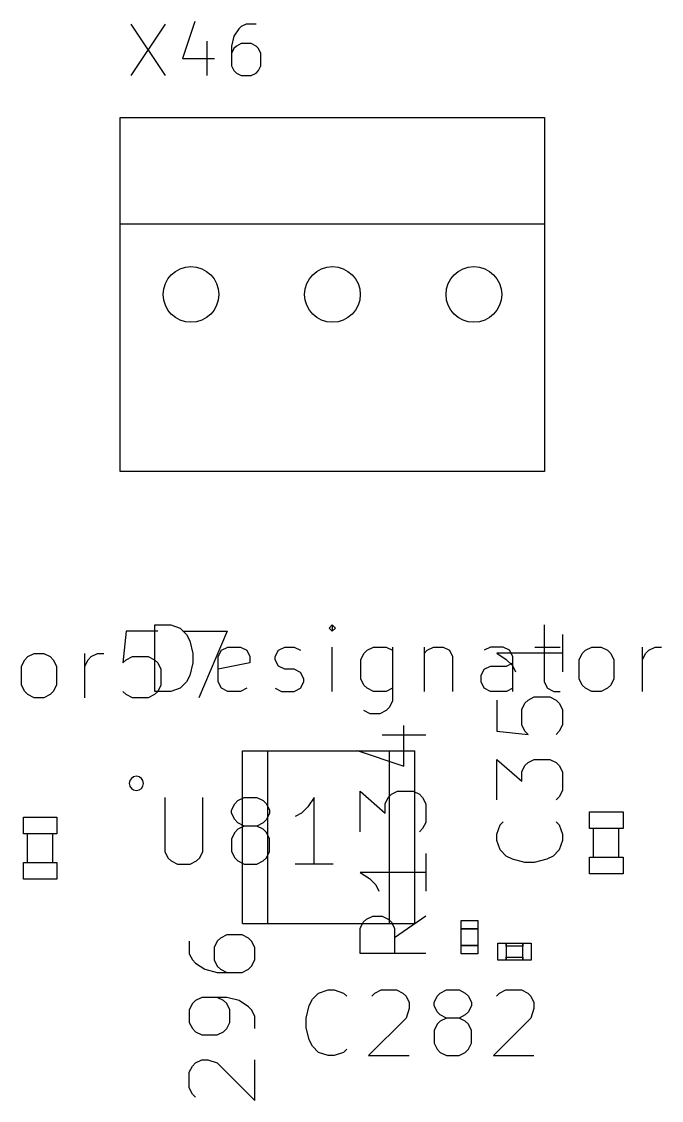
# Model space of a CAD drawing. Header units: millimetres. Extents: x -1 to 260, y -56 to 300.
# Drawn here: x 149.33 to 160.82, y 40.49 to 59.85 of the extents above; entities that cross this region are included whole.
import ezdxf

# ---------------------------------------------------------------- set-up
doc = ezdxf.new("R2010")
doc.units = ezdxf.units.MM
for name, color, linetype, true_color in [('Edge.Cuts', 254, 'CONTINUOUS', 0xd0d2cd), ('F.Fab', 9, 'CONTINUOUS', 0xafafaf), ('F.Silkscreen', 41, 'CONTINUOUS', 0xf2eda1)]:
    doc.layers.add(name, color=color, linetype=linetype, true_color=true_color)

msp = doc.modelspace()

# ---------------------------------------------------------------- linework, layer by layer
at = {"layer": 'Edge.Cuts'}
for centre in [(152.371006, 54.952618), (154.911006, 54.952618), (157.451006, 54.952618)]:
    msp.add_circle(centre, 0.5, dxfattribs=at)
at = {"layer": 'F.Fab', "linetype": 'CONTINUOUS'}
for p, q in [((153.294696, 46.7641), (156.393496, 46.7641)), ((153.294696, 43.6653), (153.294696, 46.7641)), ((156.393496, 43.6653), (156.393496, 46.7641)), ((151.899945, 45.928454), (151.899945, 44.958344)), ((152.584729, 44.958344), (152.584729, 45.928454)), ((153.212448, 45.871389), (153.326578, 45.928454)), ((153.326578, 45.928454), (153.55484, 45.928454)), ((153.55484, 45.928454), (153.66897, 45.871389)), ((154.582016, 45.928454), (154.467885, 45.757258)), ((154.582016, 44.730082), (154.582016, 45.928454)), ((153.098317, 45.700193), (153.155382, 45.814324)), ((153.098317, 45.643128), (153.098317, 45.700193)), ((153.155382, 45.814324), (153.212448, 45.871389)), ((153.66897, 45.871389), (153.726036, 45.814324)), ((153.726036, 45.814324), (153.783101, 45.700193)), ((153.783101, 45.700193), (153.783101, 45.643128)), ((154.467885, 45.757258), (154.353755, 45.643128)), ((149.362803, 45.274362), (149.362803, 45.574362)), ((149.362803, 45.574362), (149.962703, 45.574362)), ((149.962703, 45.574362), (149.962703, 45.274362)), ((153.155382, 45.528997), (153.098317, 45.643128)), ((153.212448, 45.471932), (153.155382, 45.528997)), ((153.726036, 45.528997), (153.66897, 45.471932)), ((153.783101, 45.643128), (153.726036, 45.528997)), ((154.353755, 45.643128), (154.239624, 45.586062)), ((159.529609, 45.370665), (159.529609, 45.670665)), ((159.529609, 45.670665), (160.129509, 45.670665)), ((160.129509, 45.670665), (160.129509, 45.370665)), ((153.155382, 45.300736), (153.098317, 45.186605)), ((153.212448, 45.357801), (153.155382, 45.300736)), ((153.326578, 45.414866), (153.212448, 45.471932)), ((153.326578, 45.414866), (153.212448, 45.357801)), ((153.55484, 45.414866), (153.326578, 45.414866)), ((153.66897, 45.471932), (153.55484, 45.414866)), ((153.66897, 45.357801), (153.55484, 45.414866)), ((153.726036, 45.300736), (153.66897, 45.357801)), ((153.783101, 45.186605), (153.726036, 45.300736)), ((160.129509, 45.370665), (159.529609, 45.370665)), ((159.600709, 44.866865), (159.600709, 45.356865)), ((160.048709, 45.356865), (160.048709, 44.866865)), ((149.962703, 45.274362), (149.362803, 45.274362)), ((149.433903, 44.770562), (149.433903, 45.260562)), ((149.881903, 45.260562), (149.881903, 44.770562)), ((153.098317, 45.186605), (153.098317, 44.958344)), ((153.783101, 44.958344), (153.783101, 45.186605)), ((151.899945, 44.958344), (151.957011, 44.844213)), ((152.527664, 44.844213), (152.584729, 44.958344)), ((153.098317, 44.958344), (153.155382, 44.844213)), ((153.726036, 44.844213), (153.783101, 44.958344)), ((149.362803, 44.461562), (149.362803, 44.761562)), ((149.362803, 44.761562), (149.962703, 44.761562)), ((149.962703, 44.761562), (149.962703, 44.461562)), ((151.957011, 44.844213), (152.014076, 44.787148)), ((152.014076, 44.787148), (152.128207, 44.730082)), ((152.128207, 44.730082), (152.356468, 44.730082)), ((152.356468, 44.730082), (152.470599, 44.787148)), ((152.470599, 44.787148), (152.527664, 44.844213)), ((153.155382, 44.844213), (153.212448, 44.787148)), ((153.212448, 44.787148), (153.326578, 44.730082)), ((153.326578, 44.730082), (153.55484, 44.730082)), ((153.55484, 44.730082), (153.66897, 44.787148)), ((153.66897, 44.787148), (153.726036, 44.844213)), ((154.924408, 44.730082), (154.239624, 44.730082)), ((159.529609, 44.557865), (159.529609, 44.857865)), ((159.529609, 44.857865), (160.129509, 44.857865)), ((160.129509, 44.857865), (160.129509, 44.557865)), ((160.129509, 44.557865), (159.529609, 44.557865)), ((149.962703, 44.461562), (149.362803, 44.461562)), ((153.294696, 43.6653), (156.393496, 43.6653)), ((157.22, 43.57), (157.22, 43.72)), ((157.22, 43.72), (157.52, 43.72)), ((157.52, 43.57), (157.22, 43.57)), ((157.52, 43.72), (157.52, 43.57)), ((157.22, 43.12), (157.22, 43.27)), ((157.22, 43.27), (157.52, 43.27)), ((157.52, 43.27), (157.52, 43.12)), ((157.88, 43.01), (157.88, 43.31)), ((157.88, 43.31), (158.03, 43.31)), ((158.03, 43.31), (158.03, 43.01)), ((158.03, 43.26), (158.03, 43.31)), ((158.03, 43.31), (158.33, 43.31)), ((158.33, 43.26), (158.03, 43.26)), ((158.33, 43.31), (158.33, 43.26)), ((158.33, 43.01), (158.33, 43.31)), ((158.33, 43.31), (158.48, 43.31)), ((158.48, 43.31), (158.48, 43.01)), ((157.52, 43.12), (157.22, 43.12)), ((158.03, 43.01), (157.88, 43.01)), ((158.03, 43.01), (158.03, 43.06)), ((158.03, 43.06), (158.33, 43.06)), ((158.33, 43.01), (158.03, 43.01)), ((158.33, 43.06), (158.33, 43.01)), ((158.48, 43.01), (158.33, 43.01))]:
    msp.add_line(p, q, dxfattribs=at)
at = {"layer": 'F.Fab'}
for centre in [(152.371006, 54.952618), (154.911006, 54.952618), (157.451006, 54.952618)]:
    msp.add_circle(centre, 0.5, dxfattribs=at)
at = {"layer": 'F.Silkscreen', "linetype": 'CONTINUOUS'}
for p, q in [((152.437936, 59.849108), (152.217802, 59.188708)), ((151.293243, 59.805081), (151.909616, 58.880521)), ((151.909616, 59.805081), (151.293243, 58.880521)), ((153.230415, 59.717028), (153.142362, 59.584948)), ((153.274442, 59.761054), (153.230415, 59.717028)), ((153.362495, 59.805081), (153.274442, 59.761054)), ((153.538602, 59.805081), (153.362495, 59.805081)), ((152.658069, 59.496894), (152.658069, 58.880521)), ((153.142362, 59.584948), (153.098335, 59.408841)), ((153.274442, 59.452868), (153.186389, 59.408841)), ((153.450549, 59.452868), (153.274442, 59.452868)), ((153.538602, 59.408841), (153.450549, 59.452868)), ((153.098335, 59.408841), (153.098335, 59.056628)), ((153.142362, 59.364814), (153.098335, 59.276761)), ((153.186389, 59.408841), (153.142362, 59.364814)), ((153.582629, 59.364814), (153.538602, 59.408841)), ((153.626655, 59.276761), (153.582629, 59.364814)), ((153.626655, 59.056628), (153.626655, 59.276761)), ((152.217802, 59.188708), (152.790149, 59.188708)), ((153.098335, 59.056628), (153.142362, 58.968574)), ((153.582629, 58.968574), (153.626655, 59.056628)), ((153.142362, 58.968574), (153.186389, 58.924548)), ((153.186389, 58.924548), (153.274442, 58.880521)), ((153.274442, 58.880521), (153.450549, 58.880521)), ((153.450549, 58.880521), (153.538602, 58.924548)), ((153.538602, 58.924548), (153.582629, 58.968574)), ((151.101006, 58.127618), (158.721006, 58.127618)), ((151.101006, 56.222618), (151.101006, 58.127618)), ((158.721006, 58.127618), (158.721006, 56.222618)), ((151.101006, 56.222618), (158.721006, 56.222618)), ((151.101006, 51.777618), (151.101006, 56.222618)), ((158.721006, 56.222618), (158.721006, 51.777618)), ((158.721006, 51.777618), (151.101006, 51.777618)), ((151.724065, 47.828561), (151.724065, 49.022361)), ((151.724065, 49.022361), (152.008303, 49.022361)), ((152.008303, 49.022361), (152.178846, 48.965513)), ((154.907532, 49.022361), (154.850684, 48.965513)), ((154.964379, 48.965513), (154.907532, 49.022361)), ((154.907532, 49.022361), (154.907532, 48.908666)), ((158.716323, 49.022361), (158.716323, 47.999104)), ((151.204025, 48.910082), (151.147177, 48.341606)), ((151.772501, 48.910082), (151.204025, 48.910082)), ((152.178846, 48.965513), (152.292541, 48.851818)), ((152.227281, 48.910082), (153.023148, 48.910082)), ((152.292541, 48.851818), (152.349388, 48.738123)), ((153.023148, 48.910082), (152.511519, 47.716282)), ((154.850684, 48.965513), (154.907532, 48.908666)), ((154.907532, 48.908666), (154.964379, 48.965513)), ((159.040864, 48.852295), (159.040864, 48.179993)), ((152.349388, 48.738123), (152.406236, 48.510732)), ((152.917865, 48.56758), (153.03156, 48.624428)), ((153.03156, 48.624428), (153.25895, 48.624428)), ((153.25895, 48.624428), (153.372646, 48.56758)), ((153.941122, 48.56758), (154.054817, 48.624428)), ((154.054817, 48.624428), (154.22536, 48.624428)), ((154.22536, 48.624428), (154.339055, 48.56758)), ((154.907532, 47.828561), (154.907532, 48.624428)), ((155.532855, 48.56758), (155.64655, 48.624428)), ((155.64655, 48.624428), (155.873941, 48.624428)), ((155.873941, 48.624428), (155.987636, 48.56758)), ((155.987636, 48.624428), (155.987636, 47.658018)), ((156.556113, 48.624428), (156.556113, 47.828561)), ((156.61296, 48.56758), (156.726655, 48.624428)), ((156.726655, 48.624428), (156.897198, 48.624428)), ((156.897198, 48.624428), (157.010894, 48.56758)), ((157.749913, 48.624428), (157.636218, 48.56758)), ((157.977303, 48.624428), (157.749913, 48.624428)), ((158.090999, 48.56758), (157.977303, 48.624428)), ((158.54578, 48.624428), (159.000561, 48.624428)), ((159.455341, 48.56758), (159.569036, 48.624428)), ((159.569036, 48.624428), (159.739579, 48.624428)), ((159.739579, 48.624428), (159.853275, 48.56758)), ((160.478599, 47.828561), (160.478599, 48.624428)), ((160.592294, 48.56758), (160.705989, 48.624428)), ((160.705989, 48.624428), (160.819684, 48.624428)), ((149.328053, 48.284758), (149.384901, 48.398453)), ((149.384901, 48.398453), (149.441748, 48.455301)), ((149.441748, 48.455301), (149.555443, 48.512149)), ((149.555443, 48.512149), (149.725986, 48.512149)), ((149.725986, 48.512149), (149.839682, 48.455301)), ((149.839682, 48.455301), (149.896529, 48.398453)), ((149.896529, 48.398453), (149.953377, 48.284758)), ((150.465006, 47.716282), (150.465006, 48.512149)), ((150.465006, 48.284758), (150.521853, 48.398453)), ((150.521853, 48.398453), (150.578701, 48.455301)), ((150.578701, 48.455301), (150.692396, 48.512149)), ((150.692396, 48.512149), (150.806091, 48.512149)), ((151.147177, 48.341606), (151.204025, 48.398453)), ((151.204025, 48.398453), (151.31772, 48.455301)), ((151.31772, 48.455301), (151.601958, 48.455301)), ((151.601958, 48.455301), (151.715653, 48.398453)), ((151.715653, 48.398453), (151.772501, 48.341606)), ((152.406236, 48.510732), (152.406236, 48.340189)), ((152.861017, 48.453885), (152.917865, 48.56758)), ((152.861017, 47.999104), (152.861017, 48.453885)), ((153.372646, 48.56758), (153.429493, 48.453885)), ((153.429493, 48.453885), (153.429493, 48.340189)), ((153.884274, 48.453885), (153.941122, 48.56758)), ((153.884274, 48.397037), (153.884274, 48.453885)), ((153.941122, 48.283342), (153.884274, 48.397037)), ((155.41916, 48.397037), (155.476008, 48.510732)), ((155.41916, 48.055951), (155.41916, 48.397037)), ((155.476008, 48.510732), (155.532855, 48.56758)), ((156.556113, 48.510732), (156.61296, 48.56758)), ((157.010894, 48.56758), (157.067741, 48.453885)), ((157.067741, 48.453885), (157.067741, 47.828561)), ((159.040864, 48.516144), (157.864336, 48.516144)), ((157.864336, 48.516144), (158.032411, 48.404094)), ((158.032411, 48.404094), (158.144461, 48.292043)), ((158.147846, 48.453885), (158.090999, 48.56758)), ((158.147846, 47.828561), (158.147846, 48.453885)), ((159.341646, 48.397037), (159.398494, 48.510732)), ((159.341646, 48.055951), (159.341646, 48.397037)), ((159.398494, 48.510732), (159.455341, 48.56758)), ((159.853275, 48.56758), (159.910122, 48.510732)), ((159.910122, 48.510732), (159.96697, 48.397037)), ((159.96697, 48.397037), (159.96697, 48.055951)), ((160.478599, 48.397037), (160.535446, 48.510732)), ((160.535446, 48.510732), (160.592294, 48.56758)), ((149.328053, 47.943672), (149.328053, 48.284758)), ((149.953377, 48.284758), (149.953377, 47.943672)), ((151.772501, 48.341606), (151.829348, 48.22791)), ((151.829348, 48.22791), (151.829348, 47.943672)), ((152.406236, 48.340189), (152.349388, 48.112799)), ((153.429493, 48.340189), (152.861017, 48.226494)), ((154.054817, 48.226494), (153.941122, 48.283342)), ((154.22536, 48.226494), (154.054817, 48.226494)), ((154.339055, 48.169647), (154.22536, 48.226494)), ((157.57937, 48.112799), (157.636218, 48.226494)), ((157.636218, 48.226494), (157.749913, 48.283342)), ((157.749913, 48.283342), (158.034151, 48.283342)), ((158.034151, 48.283342), (158.147846, 48.340189)), ((158.144461, 48.292043), (158.200487, 48.179993)), ((152.349388, 48.112799), (152.292541, 47.999104)), ((154.395903, 48.055951), (154.339055, 48.169647)), ((154.395903, 47.999104), (154.395903, 48.055951)), ((155.476008, 47.942256), (155.41916, 48.055951)), ((157.57937, 47.999104), (157.57937, 48.112799)), ((159.398494, 47.942256), (159.341646, 48.055951)), ((159.96697, 48.055951), (159.910122, 47.942256)), ((149.384901, 47.829977), (149.328053, 47.943672)), ((149.441748, 47.77313), (149.384901, 47.829977)), ((149.896529, 47.829977), (149.839682, 47.77313)), ((149.953377, 47.943672), (149.896529, 47.829977)), ((151.204025, 47.77313), (151.147177, 47.829977)), ((151.772501, 47.829977), (151.715653, 47.77313)), ((152.008303, 47.828561), (151.724065, 47.828561)), ((151.829348, 47.943672), (151.772501, 47.829977)), ((152.178846, 47.885409), (152.008303, 47.828561)), ((152.292541, 47.999104), (152.178846, 47.885409)), ((152.917865, 47.885409), (152.861017, 47.999104)), ((153.03156, 47.828561), (152.917865, 47.885409)), ((153.25895, 47.828561), (153.03156, 47.828561)), ((153.372646, 47.885409), (153.25895, 47.828561)), ((153.884274, 47.885409), (153.997969, 47.828561)), ((153.997969, 47.828561), (154.22536, 47.828561)), ((154.22536, 47.828561), (154.339055, 47.885409)), ((154.339055, 47.885409), (154.395903, 47.999104)), ((155.532855, 47.885409), (155.476008, 47.942256)), ((155.64655, 47.828561), (155.532855, 47.885409)), ((155.873941, 47.828561), (155.64655, 47.828561)), ((155.987636, 47.885409), (155.873941, 47.828561)), ((157.636218, 47.885409), (157.57937, 47.999104)), ((157.749913, 47.828561), (157.636218, 47.885409)), ((158.034151, 47.828561), (157.749913, 47.828561)), ((158.147846, 47.885409), (158.034151, 47.828561)), ((158.716323, 47.999104), (158.77317, 47.885409)), ((158.77317, 47.885409), (158.886865, 47.828561)), ((158.886865, 47.828561), (159.000561, 47.828561)), ((159.455341, 47.885409), (159.398494, 47.942256)), ((159.569036, 47.828561), (159.455341, 47.885409)), ((159.739579, 47.828561), (159.569036, 47.828561)), ((159.853275, 47.885409), (159.739579, 47.828561)), ((159.910122, 47.942256), (159.853275, 47.885409)), ((149.555443, 47.716282), (149.441748, 47.77313)), ((149.725986, 47.716282), (149.555443, 47.716282)), ((149.839682, 47.77313), (149.725986, 47.716282)), ((151.31772, 47.716282), (151.204025, 47.77313)), ((151.601958, 47.716282), (151.31772, 47.716282)), ((151.715653, 47.77313), (151.601958, 47.716282)), ((155.987636, 47.658018), (155.930789, 47.544323)), ((157.864336, 47.675767), (157.864336, 47.115515)), ((158.368562, 47.619742), (158.424587, 47.675767)), ((158.424587, 47.675767), (158.536637, 47.731792)), ((158.536637, 47.731792), (158.816763, 47.731792)), ((158.816763, 47.731792), (158.928813, 47.675767)), ((158.928813, 47.675767), (158.984839, 47.619742)), ((155.589703, 47.430628), (155.476008, 47.487475)), ((155.760246, 47.430628), (155.589703, 47.430628)), ((155.873941, 47.487475), (155.760246, 47.430628)), ((155.930789, 47.544323), (155.873941, 47.487475)), ((158.312537, 47.507691), (158.368562, 47.619742)), ((158.312537, 47.227566), (158.312537, 47.507691)), ((158.984839, 47.619742), (159.040864, 47.507691)), ((159.040864, 47.507691), (159.040864, 47.227566)), ((155.801803, 47.04838), (156.586155, 47.04838)), ((156.193979, 46.488128), (156.193979, 47.216455)), ((157.864336, 47.115515), (158.424587, 47.05949)), ((158.368562, 47.115515), (158.312537, 47.227566)), ((158.424587, 47.05949), (158.368562, 47.115515)), ((158.984839, 47.115515), (158.928813, 47.05949)), ((159.040864, 47.227566), (158.984839, 47.115515)), ((153.751896, 46.7641), (155.936296, 46.7641)), ((153.751896, 43.6653), (153.751896, 46.7641)), ((155.353602, 46.768254), (156.193979, 46.488128)), ((155.936296, 43.6653), (155.936296, 46.7641)), ((157.864336, 45.882962), (157.864336, 46.611289)), ((157.864336, 46.611289), (158.312537, 46.219113)), ((158.312537, 46.387188), (158.368562, 46.499239)), ((158.368562, 46.499239), (158.424587, 46.555264)), ((158.424587, 46.555264), (158.536637, 46.611289)), ((158.536637, 46.611289), (158.816763, 46.611289)), ((158.816763, 46.611289), (158.928813, 46.555264)), ((158.928813, 46.555264), (158.984839, 46.499239)), ((158.984839, 46.499239), (159.040864, 46.387188)), ((158.312537, 46.219113), (158.312537, 46.387188)), ((159.040864, 46.387188), (159.040864, 46.051037)), ((155.409627, 45.3116), (155.409627, 46.039927)), ((155.409627, 46.039927), (155.857828, 45.647751)), ((155.857828, 45.815826), (155.913853, 45.927877)), ((155.913853, 45.927877), (155.969878, 45.983902)), ((155.969878, 45.983902), (156.081928, 46.039927)), ((156.081928, 46.039927), (156.362054, 46.039927)), ((156.362054, 46.039927), (156.474104, 45.983902)), ((156.474104, 45.983902), (156.53013, 45.927877)), ((156.53013, 45.927877), (156.586155, 45.815826)), ((158.984839, 45.938987), (158.928813, 45.882962)), ((159.040864, 46.051037), (158.984839, 45.938987)), ((155.857828, 45.647751), (155.857828, 45.815826)), ((156.586155, 45.815826), (156.586155, 45.479675)), ((156.53013, 45.367625), (156.474104, 45.3116)), ((156.586155, 45.479675), (156.53013, 45.367625)), ((157.864336, 45.266685), (157.920361, 45.434761)), ((157.920361, 45.434761), (157.976386, 45.490786)), ((158.928813, 45.490786), (158.984839, 45.434761)), ((158.984839, 45.434761), (159.040864, 45.266685)), ((157.864336, 45.154635), (157.864336, 45.266685)), ((157.920361, 44.98656), (157.864336, 45.154635)), ((159.040864, 45.154635), (158.984839, 44.98656)), ((159.040864, 45.266685), (159.040864, 45.154635)), ((156.586155, 44.919424), (156.586155, 44.247122)), ((158.032411, 44.874509), (157.920361, 44.98656)), ((158.984839, 44.98656), (158.872788, 44.874509)), ((158.144461, 44.818484), (158.032411, 44.874509)), ((158.368562, 44.762459), (158.144461, 44.818484)), ((158.536637, 44.762459), (158.368562, 44.762459)), ((158.760738, 44.818484), (158.536637, 44.762459)), ((158.872788, 44.874509), (158.760738, 44.818484)), ((156.586155, 44.583273), (155.409627, 44.583273)), ((155.409627, 44.583273), (155.577702, 44.471223)), ((155.577702, 44.471223), (155.689752, 44.359172)), ((155.689752, 44.359172), (155.745778, 44.247122)), ((155.521677, 43.742896), (155.633727, 43.798921)), ((155.633727, 43.798921), (155.801803, 43.798921)), ((155.801803, 43.798921), (155.913853, 43.742896)), ((156.586155, 43.798921), (156.025903, 43.406745)), ((153.751896, 43.6653), (155.936296, 43.6653)), ((155.409627, 43.57482), (155.465652, 43.686871)), ((155.409627, 43.126619), (155.409627, 43.57482)), ((155.465652, 43.686871), (155.521677, 43.742896)), ((155.913853, 43.742896), (155.969878, 43.686871)), ((155.969878, 43.686871), (156.025903, 43.57482)), ((156.025903, 43.57482), (156.025903, 43.126619)), ((157.22, 43.27), (157.22, 43.57)), ((157.22, 43.57), (157.52, 43.57)), ((157.52, 43.57), (157.52, 43.27)), ((152.899878, 43.404405), (152.843853, 43.34838)), ((153.011928, 43.46043), (152.899878, 43.404405)), ((153.292054, 43.46043), (153.011928, 43.46043)), ((153.404104, 43.404405), (153.292054, 43.46043)), ((153.46013, 43.34838), (153.404104, 43.404405)), ((152.339627, 43.34838), (152.339627, 43.124279)), ((152.843853, 43.34838), (152.787828, 43.236329)), ((152.787828, 43.236329), (152.787828, 43.012229)), ((153.516155, 43.236329), (153.46013, 43.34838)), ((153.516155, 43.012229), (153.516155, 43.236329)), ((157.52, 43.27), (157.22, 43.27)), ((152.339627, 43.124279), (152.395652, 43.012229)), ((152.395652, 43.012229), (152.451677, 42.956204)), ((152.787828, 43.012229), (152.843853, 42.900178)), ((153.46013, 42.900178), (153.516155, 43.012229)), ((156.586155, 43.126619), (155.409627, 43.126619)), ((152.451677, 42.956204), (152.619752, 42.844153)), ((152.619752, 42.844153), (152.843853, 42.788128)), ((152.843853, 42.900178), (152.899878, 42.844153)), ((152.843853, 42.788128), (153.292054, 42.788128)), ((152.899878, 42.844153), (153.011928, 42.788128)), ((153.292054, 42.788128), (153.404104, 42.844153)), ((153.404104, 42.844153), (153.46013, 42.900178)), ((154.551619, 42.30576), (154.66367, 42.41781)), ((154.66367, 42.41781), (154.831745, 42.473835)), ((154.831745, 42.473835), (154.943795, 42.473835)), ((154.943795, 42.473835), (155.111871, 42.41781)), ((155.111871, 42.41781), (155.167896, 42.361785)), ((155.616097, 42.361785), (155.672122, 42.41781)), ((155.672122, 42.41781), (155.784173, 42.473835)), ((155.784173, 42.473835), (156.064298, 42.473835)), ((156.064298, 42.473835), (156.176349, 42.41781)), ((156.176349, 42.41781), (156.232374, 42.361785)), ((156.792625, 42.361785), (156.84865, 42.41781)), ((156.84865, 42.41781), (156.960701, 42.473835)), ((156.960701, 42.473835), (157.184801, 42.473835)), ((157.184801, 42.473835), (157.296852, 42.41781)), ((157.296852, 42.41781), (157.352877, 42.361785)), ((157.857103, 42.361785), (157.913128, 42.41781)), ((157.913128, 42.41781), (158.025179, 42.473835)), ((158.025179, 42.473835), (158.305304, 42.473835)), ((158.305304, 42.473835), (158.417355, 42.41781)), ((158.417355, 42.41781), (158.47338, 42.361785)), ((152.395652, 42.227877), (152.339627, 42.115826)), ((152.451677, 42.283902), (152.395652, 42.227877)), ((152.563727, 42.339927), (152.451677, 42.283902)), ((153.011928, 42.339927), (152.563727, 42.339927)), ((152.955903, 42.283902), (152.843853, 42.339927)), ((153.011928, 42.227877), (152.955903, 42.283902)), ((153.236029, 42.283902), (153.011928, 42.339927)), ((153.067954, 42.115826), (153.011928, 42.227877)), ((153.404104, 42.171851), (153.236029, 42.283902)), ((154.495594, 42.19371), (154.551619, 42.30576)), ((156.232374, 42.361785), (156.288399, 42.249735)), ((156.288399, 42.249735), (156.288399, 42.137685)), ((156.7366, 42.249735), (156.792625, 42.361785)), ((156.7366, 42.19371), (156.7366, 42.249735)), ((157.352877, 42.361785), (157.408902, 42.249735)), ((157.408902, 42.249735), (157.408902, 42.19371)), ((158.47338, 42.361785), (158.529405, 42.249735)), ((158.529405, 42.249735), (158.529405, 42.137685)), ((152.339627, 42.115826), (152.339627, 41.891726)), ((153.067954, 41.891726), (153.067954, 42.115826)), ((153.46013, 42.115826), (153.404104, 42.171851)), ((153.516155, 42.003776), (153.46013, 42.115826)), ((154.439569, 41.969609), (154.495594, 42.19371)), ((156.288399, 42.137685), (156.232374, 41.969609)), ((156.792625, 42.081659), (156.7366, 42.19371)), ((156.84865, 42.025634), (156.792625, 42.081659)), ((156.960701, 41.969609), (156.84865, 42.025634)), ((157.296852, 42.025634), (157.184801, 41.969609)), ((157.352877, 42.081659), (157.296852, 42.025634)), ((157.408902, 42.19371), (157.352877, 42.081659)), ((158.529405, 42.137685), (158.47338, 41.969609)), ((152.339627, 41.891726), (152.395652, 41.779675)), ((153.011928, 41.779675), (153.067954, 41.891726)), ((153.516155, 41.779675), (153.516155, 42.003776)), ((154.439569, 41.801534), (154.439569, 41.969609)), ((156.232374, 41.969609), (155.560072, 41.297307)), ((156.792625, 41.857559), (156.7366, 41.745509)), ((156.84865, 41.913584), (156.792625, 41.857559)), ((156.960701, 41.969609), (156.84865, 41.913584)), ((157.184801, 41.969609), (156.960701, 41.969609)), ((157.296852, 41.913584), (157.184801, 41.969609)), ((157.352877, 41.857559), (157.296852, 41.913584)), ((157.408902, 41.745509), (157.352877, 41.857559)), ((158.47338, 41.969609), (157.801078, 41.297307)), ((152.395652, 41.779675), (152.451677, 41.72365)), ((152.451677, 41.72365), (152.563727, 41.667625)), ((152.563727, 41.667625), (152.843853, 41.667625)), ((152.843853, 41.667625), (152.955903, 41.72365)), ((152.955903, 41.72365), (153.011928, 41.779675)), ((154.495594, 41.577433), (154.439569, 41.801534)), ((156.7366, 41.745509), (156.7366, 41.521408)), ((157.408902, 41.521408), (157.408902, 41.745509)), ((154.551619, 41.465383), (154.495594, 41.577433)), ((154.66367, 41.353333), (154.551619, 41.465383)), ((156.7366, 41.521408), (156.792625, 41.409358)), ((157.352877, 41.409358), (157.408902, 41.521408)), ((154.831745, 41.297307), (154.66367, 41.353333)), ((154.943795, 41.297307), (154.831745, 41.297307)), ((155.111871, 41.353333), (154.943795, 41.297307)), ((155.167896, 41.409358), (155.111871, 41.353333)), ((155.560072, 41.297307), (156.288399, 41.297307)), ((156.792625, 41.409358), (156.84865, 41.353333)), ((156.84865, 41.353333), (156.960701, 41.297307)), ((156.960701, 41.297307), (157.184801, 41.297307)), ((157.184801, 41.297307), (157.296852, 41.353333)), ((157.296852, 41.353333), (157.352877, 41.409358)), ((157.801078, 41.297307), (158.529405, 41.297307)), ((152.339627, 40.995323), (152.395652, 41.107374)), ((152.395652, 41.107374), (152.451677, 41.163399)), ((152.451677, 41.163399), (152.563727, 41.219424)), ((152.563727, 41.219424), (152.675778, 41.219424)), ((152.675778, 41.219424), (152.843853, 41.163399)), ((152.843853, 41.163399), (153.516155, 40.491097)), ((153.516155, 40.491097), (153.516155, 41.219424)), ((152.339627, 40.715198), (152.339627, 40.995323)), ((152.395652, 40.603147), (152.339627, 40.715198)), ((152.451677, 40.547122), (152.395652, 40.603147))]:
    msp.add_line(p, q, dxfattribs=at)
at = {"layer": 'F.Silkscreen'}
for centre in [(152.371006, 54.952618), (154.911006, 54.952618), (157.451006, 54.952618)]:
    msp.add_circle(centre, 0.5, dxfattribs=at)
for start, end in [(0, 180), (-180, 0)]:
    msp.add_arc((151.389696, 46.1799), 0.127, start, end, dxfattribs=at)

doc.saveas('drawing.dxf')
